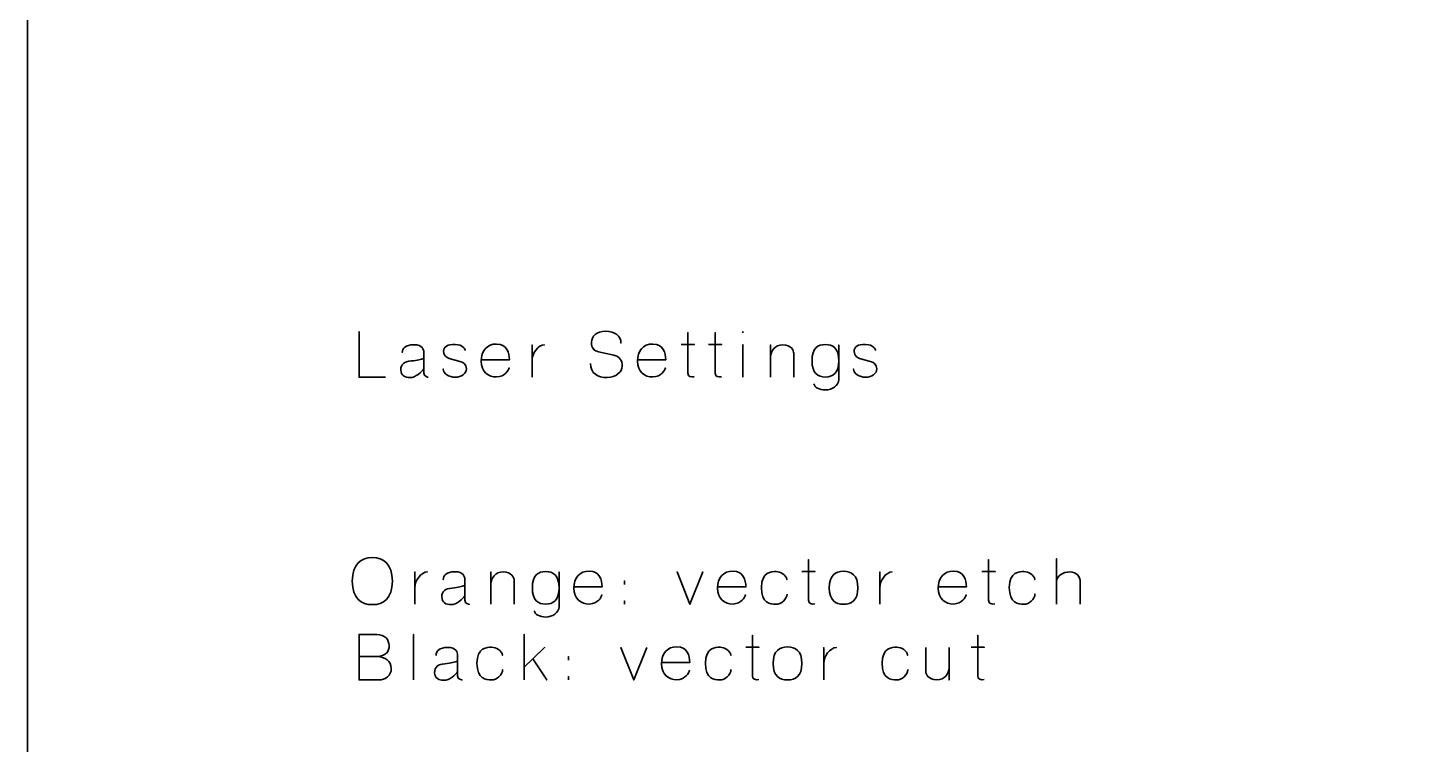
# Model space of a CAD drawing. Header units: inches. Extents: x 15 to 785, y -585 to -15.
# Drawn here: x 15 to 153.5, y -231.6 to -159.4 of the extents above; entities that cross this region are included whole.
import ezdxf

# ---------------------------------------------------------------- set-up
doc = ezdxf.new("R2010")
doc.units = ezdxf.units.IN
doc.header["$MEASUREMENT"] = 0
doc.layers.add('Layer 1', color=7, linetype='Continuous')

# ---------------------------------------------------------------- blocks, each defined once
blk = doc.blocks.new('block 2')
at = {"layer": 'Layer 1', "color": 250, "lineweight": 35}
blk.add_open_spline([(785, -570), (785, -578.28), (778.28, -585), (770, -585), (770, -585), (30, -585), (30, -585), (21.72, -585), (15, -578.28), (15, -570), (15, -570), (15, -30), (15, -30), (15, -21.72), (21.72, -15), (30, -15), (30, -15), (770, -15), (770, -15), (778.28, -15), (785, -21.72), (785, -30), (785, -30), (785, -570), (785, -570)], degree=3, knots=[0, 0, 0, 0, 1, 1, 1, 2, 2, 2, 3, 3, 3, 4, 4, 4, 5, 5, 5, 6, 6, 6, 7, 7, 7, 8, 8, 8, 8], dxfattribs=at)

msp = doc.modelspace()

# ---------------------------------------------------------------- linework, layer by layer
at = {"layer": 'Layer 1', "color": 250, "lineweight": 35}
for points, knots in [([(51.08, -194.57), (51.08, -194.57), (48.41, -194.57), (48.41, -194.57), (48.41, -194.57), (48.41, -189.99), (48.41, -189.99), (48.41, -189.99), (48.41, -194.57), (48.41, -194.57), (48.41, -194.57), (51.08, -194.57), (51.08, -194.57)], [0, 0, 0, 0, 1, 1, 1, 2, 2, 2, 3, 3, 3, 4, 4, 4, 4]), ([(71.71, -193.19), (71.71, -194.21), (72.48, -194.61), (73.39, -194.61), (74.31, -194.61), (74.89, -194.03), (74.91, -193.47), (74.93, -192.91), (74.64, -192.47), (74.08, -192.35), (74.08, -192.35), (72.52, -192.01), (72.52, -192.01), (72.08, -191.91), (71.82, -191.66), (71.82, -191.06), (71.82, -190.47), (72.32, -189.95), (73.24, -189.95), (74.15, -189.95), (74.82, -190.38), (74.79, -191.14), (74.82, -190.38), (74.15, -189.95), (73.24, -189.95), (72.32, -189.95), (71.82, -190.47), (71.82, -191.06), (71.82, -191.66), (72.07, -191.91), (72.52, -192.01), (72.52, -192.01), (74.08, -192.35), (74.08, -192.35), (74.65, -192.47), (74.93, -192.91), (74.91, -193.47), (74.89, -194.03), (74.31, -194.61), (73.39, -194.61), (72.48, -194.61), (71.71, -194.21), (71.71, -193.19)], [0, 0, 0, 0, 1, 1, 1, 2, 2, 2, 3, 3, 3, 4, 4, 4, 5, 5, 5, 6, 6, 6, 7, 7, 7, 8, 8, 8, 9, 9, 9, 10, 10, 10, 11, 11, 11, 12, 12, 12, 13, 13, 13, 14, 14, 14, 14]), ([(82.18, -194.54), (81.87, -194.56), (81.53, -194.57), (81.53, -194.15), (81.53, -193.72), (81.53, -190.08), (81.53, -190.08), (81.53, -190.08), (81.53, -193.72), (81.53, -194.15), (81.53, -194.57), (81.87, -194.56), (82.18, -194.54)], [0, 0, 0, 0, 1, 1, 1, 2, 2, 2, 3, 3, 3, 4, 4, 4, 4]), ([(84.93, -194.54), (84.62, -194.56), (84.29, -194.57), (84.29, -194.15), (84.29, -193.72), (84.29, -190.08), (84.29, -190.08), (84.29, -190.08), (84.29, -193.72), (84.29, -194.15), (84.29, -194.57), (84.62, -194.56), (84.93, -194.54)], [0, 0, 0, 0, 1, 1, 1, 2, 2, 2, 3, 3, 3, 4, 4, 4, 4]), ([(87.07, -190.1), (87.07, -190.1), (87.07, -189.99), (87.07, -189.99), (87.07, -189.99), (87.07, -190.1), (87.07, -190.1)], [0, 0, 0, 0, 1, 1, 1, 2, 2, 2, 2]), ([(55.38, -194.57), (55.38, -194.57), (54.92, -194.54), (54.92, -194.16), (54.92, -194.16), (54.92, -192.07), (54.92, -192.07), (54.92, -191.81), (54.79, -191.3), (53.93, -191.3), (53.08, -191.3), (52.76, -191.68), (52.76, -192.08), (52.76, -191.68), (53.08, -191.3), (53.93, -191.3), (54.79, -191.3), (54.92, -191.81), (54.92, -192.07), (54.92, -192.07), (54.92, -194.16), (54.92, -194.16), (54.92, -194.54), (55.38, -194.57), (55.38, -194.57)], [0, 0, 0, 0, 1, 1, 1, 2, 2, 2, 3, 3, 3, 4, 4, 4, 5, 5, 5, 6, 6, 6, 7, 7, 7, 8, 8, 8, 8]), ([(59.09, -191.9), (59.1, -191.74), (58.89, -191.3), (58.09, -191.27), (57.29, -191.25), (56.92, -191.5), (56.92, -191.99), (56.92, -192.48), (57.34, -192.64), (57.49, -192.68), (57.49, -192.68), (58.69, -193.04), (58.69, -193.04), (58.85, -193.08), (59.23, -193.25), (59.23, -193.72), (59.23, -194.19), (58.73, -194.57), (58.09, -194.57), (57.46, -194.57), (56.88, -194.24), (56.88, -193.74), (56.88, -194.24), (57.46, -194.57), (58.09, -194.57), (58.73, -194.57), (59.23, -194.19), (59.23, -193.72), (59.23, -193.25), (58.85, -193.08), (58.69, -193.04), (58.69, -193.04), (57.49, -192.68), (57.49, -192.68), (57.34, -192.64), (56.92, -192.48), (56.92, -191.99), (56.92, -191.5), (57.29, -191.25), (58.09, -191.27), (58.89, -191.3), (59.1, -191.74), (59.09, -191.9)], [0, 0, 0, 0, 1, 1, 1, 2, 2, 2, 3, 3, 3, 4, 4, 4, 5, 5, 5, 6, 6, 6, 7, 7, 7, 8, 8, 8, 9, 9, 9, 10, 10, 10, 11, 11, 11, 12, 12, 12, 13, 13, 13, 14, 14, 14, 14]), ([(63.55, -192.83), (63.55, -192.13), (63.27, -191.23), (62.26, -191.23), (61.26, -191.23), (60.71, -191.91), (60.71, -192.96), (60.71, -194.02), (61.42, -194.57), (62.26, -194.55), (63.12, -194.52), (63.48, -193.86), (63.53, -193.63), (63.48, -193.86), (63.12, -194.52), (62.26, -194.55), (61.42, -194.57), (60.71, -194.02), (60.71, -192.96), (60.71, -191.91), (61.26, -191.23), (62.26, -191.23), (63.27, -191.23), (63.55, -192.13), (63.55, -192.83), (63.55, -192.83), (60.71, -192.83), (60.71, -192.83), (60.71, -192.83), (63.55, -192.83), (63.55, -192.83)], [0, 0, 0, 0, 1, 1, 1, 2, 2, 2, 3, 3, 3, 4, 4, 4, 5, 5, 5, 6, 6, 6, 7, 7, 7, 8, 8, 8, 9, 9, 9, 10, 10, 10, 10]), ([(65.83, -192.91), (65.81, -192.18), (66.48, -191.31), (67.07, -191.32), (66.48, -191.31), (65.81, -192.18), (65.83, -192.91)], [0, 0, 0, 0, 1, 1, 1, 2, 2, 2, 2]), ([(65.83, -194.57), (65.83, -194.57), (65.83, -191.32), (65.83, -191.32), (65.83, -191.32), (65.83, -194.57), (65.83, -194.57)], [0, 0, 0, 0, 1, 1, 1, 2, 2, 2, 2]), ([(76.46, -192.83), (76.46, -192.83), (79.3, -192.83), (79.3, -192.83), (79.3, -192.13), (79.02, -191.23), (78.01, -191.23), (77, -191.23), (76.45, -191.91), (76.45, -192.96), (76.45, -194.02), (77.16, -194.57), (78.01, -194.55), (78.86, -194.52), (79.23, -193.86), (79.27, -193.63), (79.23, -193.86), (78.86, -194.52), (78.01, -194.55), (77.16, -194.57), (76.45, -194.02), (76.45, -192.96), (76.45, -191.91), (77, -191.23), (78.01, -191.23), (79.02, -191.23), (79.3, -192.13), (79.3, -192.83), (79.3, -192.83), (76.46, -192.83), (76.46, -192.83)], [0, 0, 0, 0, 1, 1, 1, 2, 2, 2, 3, 3, 3, 4, 4, 4, 5, 5, 5, 6, 6, 6, 7, 7, 7, 8, 8, 8, 9, 9, 9, 10, 10, 10, 10]), ([(80.86, -191.28), (80.86, -191.28), (82.19, -191.28), (82.19, -191.28), (82.19, -191.28), (80.86, -191.28), (80.86, -191.28)], [0, 0, 0, 0, 1, 1, 1, 2, 2, 2, 2]), ([(83.62, -191.28), (83.62, -191.28), (84.95, -191.28), (84.95, -191.28), (84.95, -191.28), (83.62, -191.28), (83.62, -191.28)], [0, 0, 0, 0, 1, 1, 1, 2, 2, 2, 2]), ([(87.07, -194.57), (87.07, -194.57), (87.07, -191.31), (87.07, -191.31), (87.07, -191.31), (87.07, -194.58), (87.07, -194.57)], [0, 0, 0, 0, 1, 1, 1, 2, 2, 2, 2]), ([(92.2, -194.57), (92.2, -194.57), (92.2, -192.45), (92.2, -192.16), (92.2, -191.87), (91.91, -191.32), (91.11, -191.32), (90.29, -191.31), (89.87, -191.94), (89.87, -192.52), (89.87, -191.94), (90.29, -191.31), (91.11, -191.32), (91.91, -191.32), (92.2, -191.87), (92.2, -192.16), (92.2, -192.45), (92.2, -194.57), (92.2, -194.57)], [0, 0, 0, 0, 1, 1, 1, 2, 2, 2, 3, 3, 3, 4, 4, 4, 5, 5, 5, 6, 6, 6, 6]), ([(89.87, -194.57), (89.87, -194.57), (89.87, -191.32), (89.87, -191.32), (89.87, -191.32), (89.87, -194.57), (89.87, -194.57)], [0, 0, 0, 0, 1, 1, 1, 2, 2, 2, 2]), ([(95.38, -191.28), (96.12, -191.28), (96.73, -191.65), (96.73, -192.92), (96.73, -194.19), (96.12, -194.56), (95.38, -194.56), (94.64, -194.56), (94.04, -194.19), (94.04, -192.92), (94.04, -191.65), (94.64, -191.28), (95.38, -191.28)], [0, 0, 0, 0, 1, 1, 1, 2, 2, 2, 3, 3, 3, 4, 4, 4, 4]), ([(95.38, -191.28), (96.12, -191.28), (96.73, -191.65), (96.73, -192.92), (96.73, -194.19), (96.12, -194.56), (95.38, -194.56), (94.64, -194.56), (94.04, -194.19), (94.04, -192.92), (94.04, -191.65), (94.64, -191.28), (95.38, -191.28)], [0, 0, 0, 0, 1, 1, 1, 2, 2, 2, 3, 3, 3, 4, 4, 4, 4]), ([(94.23, -195.24), (94.3, -195.62), (94.76, -195.83), (95.4, -195.86), (96.05, -195.88), (96.73, -195.4), (96.73, -194.81), (96.73, -194.21), (96.73, -191.34), (96.73, -191.34), (96.73, -191.34), (96.73, -194.21), (96.73, -194.81), (96.73, -195.4), (96.05, -195.88), (95.4, -195.86), (94.76, -195.83), (94.3, -195.62), (94.23, -195.24)], [0, 0, 0, 0, 1, 1, 1, 2, 2, 2, 3, 3, 3, 4, 4, 4, 5, 5, 5, 6, 6, 6, 6]), ([(100.43, -191.9), (100.45, -191.74), (100.24, -191.3), (99.44, -191.27), (98.64, -191.25), (98.27, -191.5), (98.27, -191.99), (98.27, -192.48), (98.68, -192.64), (98.83, -192.68), (98.83, -192.68), (100.03, -193.04), (100.03, -193.04), (100.19, -193.08), (100.57, -193.25), (100.57, -193.72), (100.57, -194.19), (100.07, -194.57), (99.44, -194.57), (98.8, -194.57), (98.22, -194.24), (98.22, -193.74), (98.22, -194.24), (98.8, -194.57), (99.44, -194.57), (100.07, -194.57), (100.57, -194.19), (100.57, -193.72), (100.57, -193.25), (100.19, -193.08), (100.03, -193.04), (100.03, -193.04), (98.83, -192.68), (98.83, -192.68), (98.68, -192.64), (98.27, -192.48), (98.27, -191.99), (98.27, -191.5), (98.64, -191.25), (99.44, -191.27), (100.24, -191.3), (100.45, -191.74), (100.43, -191.9)], [0, 0, 0, 0, 1, 1, 1, 2, 2, 2, 3, 3, 3, 4, 4, 4, 5, 5, 5, 6, 6, 6, 7, 7, 7, 8, 8, 8, 9, 9, 9, 10, 10, 10, 11, 11, 11, 12, 12, 12, 13, 13, 13, 14, 14, 14, 14]), ([(54.92, -193.74), (54.73, -194.02), (54.08, -194.63), (53.56, -194.61), (53.03, -194.59), (52.61, -194.43), (52.61, -193.84), (52.61, -193.25), (52.97, -193.01), (53.64, -192.94), (54.31, -192.88), (54.61, -192.78), (54.92, -192.69), (54.61, -192.78), (54.31, -192.88), (53.64, -192.94), (52.97, -193.01), (52.61, -193.25), (52.61, -193.84), (52.61, -194.43), (53.03, -194.59), (53.56, -194.61), (54.08, -194.63), (54.73, -194.02), (54.92, -193.74)], [0, 0, 0, 0, 1, 1, 1, 2, 2, 2, 3, 3, 3, 4, 4, 4, 5, 5, 5, 6, 6, 6, 7, 7, 7, 8, 8, 8, 8]), ([(48.41, -222.7), (48.41, -222.7), (50.17, -222.7), (50.17, -222.7), (51.08, -222.7), (51.46, -222.15), (51.44, -221.59), (51.41, -221.04), (51.03, -220.47), (50.18, -220.47), (50.18, -220.47), (48.41, -220.47), (48.41, -220.47), (48.41, -220.47), (48.41, -225.05), (48.41, -225.05), (48.41, -225.05), (50.36, -225.05), (50.36, -225.05), (51.08, -225.05), (51.65, -224.62), (51.65, -223.9), (51.64, -223.17), (51.04, -222.7), (50.17, -222.7), (51.04, -222.7), (51.64, -223.17), (51.65, -223.9), (51.65, -224.62), (51.08, -225.05), (50.36, -225.05), (50.36, -225.05), (48.41, -225.05), (48.41, -225.05), (48.41, -225.05), (48.41, -220.47), (48.41, -220.47), (48.41, -220.47), (50.18, -220.47), (50.18, -220.47), (51.03, -220.47), (51.41, -221.04), (51.44, -221.59), (51.46, -222.15), (51.08, -222.7), (50.17, -222.7), (50.17, -222.7), (48.41, -222.7), (48.41, -222.7)], [0, 0, 0, 0, 1, 1, 1, 2, 2, 2, 3, 3, 3, 4, 4, 4, 5, 5, 5, 6, 6, 6, 7, 7, 7, 8, 8, 8, 9, 9, 9, 10, 10, 10, 11, 11, 11, 12, 12, 12, 13, 13, 13, 14, 14, 14, 15, 15, 15, 16, 16, 16, 16]), ([(53.9, -225.05), (53.9, -225.05), (53.9, -220.47), (53.9, -220.47), (53.9, -220.47), (53.9, -225.05), (53.9, -225.05)], [0, 0, 0, 0, 1, 1, 1, 2, 2, 2, 2]), ([(65.05, -225.05), (65.05, -225.05), (65.05, -223.77), (65.05, -223.77), (65.05, -223.77), (65.92, -222.92), (65.92, -222.92), (65.92, -222.92), (67.31, -225.05), (67.31, -225.05), (67.31, -225.05), (65.92, -222.92), (65.92, -222.92), (65.92, -222.92), (67.09, -221.8), (67.09, -221.8), (67.09, -221.8), (65.05, -223.77), (65.05, -223.77), (65.05, -223.77), (65.05, -220.47), (65.05, -220.47), (65.05, -220.47), (65.05, -225.05), (65.05, -225.05)], [0, 0, 0, 0, 1, 1, 1, 2, 2, 2, 3, 3, 3, 4, 4, 4, 5, 5, 5, 6, 6, 6, 7, 7, 7, 8, 8, 8, 8]), ([(88.68, -225.02), (88.37, -225.04), (88.03, -225.05), (88.03, -224.63), (88.03, -224.2), (88.03, -220.56), (88.03, -220.56), (88.03, -220.56), (88.03, -224.2), (88.03, -224.63), (88.03, -225.05), (88.37, -225.04), (88.68, -225.02)], [0, 0, 0, 0, 1, 1, 1, 2, 2, 2, 3, 3, 3, 4, 4, 4, 4]), ([(111.38, -225.02), (111.06, -225.04), (110.73, -225.05), (110.73, -224.63), (110.73, -224.2), (110.73, -220.56), (110.73, -220.56), (110.73, -220.56), (110.73, -224.2), (110.73, -224.63), (110.73, -225.05), (111.06, -225.04), (111.38, -225.02)], [0, 0, 0, 0, 1, 1, 1, 2, 2, 2, 3, 3, 3, 4, 4, 4, 4]), ([(58.33, -224.64), (58.33, -224.64), (58.33, -222.55), (58.33, -222.55), (58.33, -222.29), (58.19, -221.78), (57.34, -221.78), (56.48, -221.78), (56.16, -222.16), (56.16, -222.56), (56.16, -222.16), (56.48, -221.78), (57.34, -221.78), (58.19, -221.78), (58.33, -222.29), (58.33, -222.55), (58.33, -222.55), (58.33, -224.64), (58.33, -224.64), (58.33, -225.02), (58.78, -225.05), (58.78, -225.05), (58.78, -225.05), (58.33, -225.02), (58.33, -224.64)], [0, 0, 0, 0, 1, 1, 1, 2, 2, 2, 3, 3, 3, 4, 4, 4, 5, 5, 5, 6, 6, 6, 7, 7, 7, 8, 8, 8, 8]), ([(61.74, -225.05), (61.2, -225.05), (60.28, -224.97), (60.28, -223.37), (60.28, -221.78), (61.31, -221.76), (61.76, -221.76), (62.21, -221.76), (62.81, -222.11), (62.85, -222.56), (62.81, -222.11), (62.21, -221.76), (61.76, -221.76), (61.31, -221.76), (60.28, -221.78), (60.28, -223.37), (60.28, -224.97), (61.2, -225.05), (61.74, -225.05), (62.28, -225.05), (62.85, -224.55), (62.87, -224.02), (62.85, -224.55), (62.28, -225.05), (61.74, -225.05)], [0, 0, 0, 0, 1, 1, 1, 2, 2, 2, 3, 3, 3, 4, 4, 4, 5, 5, 5, 6, 6, 6, 7, 7, 7, 8, 8, 8, 8]), ([(69.5, -223.05), (69.5, -223.05), (69.5, -222.7), (69.5, -222.7), (69.5, -222.7), (69.5, -223.05), (69.5, -223.05)], [0, 0, 0, 0, 1, 1, 1, 2, 2, 2, 2]), ([(77.38, -221.8), (77.38, -221.8), (76.08, -225.05), (76.08, -225.05), (76.08, -225.05), (74.79, -221.8), (74.79, -221.8), (74.79, -221.8), (76.08, -225.05), (76.08, -225.05), (76.08, -225.05), (77.38, -221.8), (77.38, -221.8)], [0, 0, 0, 0, 1, 1, 1, 2, 2, 2, 3, 3, 3, 4, 4, 4, 4]), ([(78.88, -223.31), (78.88, -223.31), (81.72, -223.31), (81.72, -223.31), (81.72, -222.61), (81.44, -221.71), (80.43, -221.71), (79.43, -221.71), (78.88, -222.39), (78.88, -223.44), (78.88, -224.5), (79.59, -225.05), (80.43, -225.03), (81.28, -225), (81.65, -224.34), (81.7, -224.11), (81.65, -224.34), (81.28, -225), (80.43, -225.03), (79.59, -225.05), (78.88, -224.5), (78.88, -223.44), (78.88, -222.39), (79.43, -221.71), (80.43, -221.71), (81.44, -221.71), (81.72, -222.61), (81.72, -223.31), (81.72, -223.31), (78.88, -223.31), (78.88, -223.31)], [0, 0, 0, 0, 1, 1, 1, 2, 2, 2, 3, 3, 3, 4, 4, 4, 5, 5, 5, 6, 6, 6, 7, 7, 7, 8, 8, 8, 9, 9, 9, 10, 10, 10, 10]), ([(84.74, -225.05), (84.21, -225.05), (83.29, -224.97), (83.29, -223.37), (83.29, -221.78), (84.32, -221.76), (84.77, -221.76), (85.22, -221.76), (85.82, -222.11), (85.86, -222.56), (85.82, -222.11), (85.22, -221.76), (84.77, -221.76), (84.32, -221.76), (83.29, -221.78), (83.29, -223.37), (83.29, -224.97), (84.21, -225.05), (84.74, -225.05), (85.28, -225.05), (85.86, -224.55), (85.87, -224.02), (85.86, -224.55), (85.28, -225.05), (84.74, -225.05)], [0, 0, 0, 0, 1, 1, 1, 2, 2, 2, 3, 3, 3, 4, 4, 4, 5, 5, 5, 6, 6, 6, 7, 7, 7, 8, 8, 8, 8]), ([(87.37, -221.76), (87.37, -221.76), (88.69, -221.76), (88.69, -221.76), (88.69, -221.76), (87.37, -221.76), (87.37, -221.76)], [0, 0, 0, 0, 1, 1, 1, 2, 2, 2, 2]), ([(90.12, -223.39), (90.12, -222.11), (90.78, -221.73), (91.56, -221.73), (92.36, -221.73), (93.01, -222.11), (93.01, -223.39), (93.01, -224.68), (92.36, -225.05), (91.56, -225.05), (90.78, -225.05), (90.12, -224.68), (90.12, -223.39)], [0, 0, 0, 0, 1, 1, 1, 2, 2, 2, 3, 3, 3, 4, 4, 4, 4]), ([(90.12, -223.39), (90.12, -222.11), (90.78, -221.73), (91.56, -221.73), (92.36, -221.73), (93.01, -222.11), (93.01, -223.39), (93.01, -224.68), (92.36, -225.05), (91.56, -225.05), (90.78, -225.05), (90.12, -224.68), (90.12, -223.39)], [0, 0, 0, 0, 1, 1, 1, 2, 2, 2, 3, 3, 3, 4, 4, 4, 4]), ([(95.22, -223.39), (95.2, -222.66), (95.87, -221.79), (96.47, -221.8), (95.87, -221.79), (95.2, -222.66), (95.22, -223.39)], [0, 0, 0, 0, 1, 1, 1, 2, 2, 2, 2]), ([(95.22, -225.05), (95.22, -225.05), (95.22, -221.8), (95.22, -221.8), (95.22, -221.8), (95.22, -225.05), (95.22, -225.05)], [0, 0, 0, 0, 1, 1, 1, 2, 2, 2, 2]), ([(102.55, -225.05), (102.02, -225.05), (101.1, -224.97), (101.1, -223.37), (101.1, -221.78), (102.13, -221.76), (102.58, -221.76), (103.03, -221.76), (103.63, -222.11), (103.67, -222.56), (103.63, -222.11), (103.03, -221.76), (102.58, -221.76), (102.13, -221.76), (101.1, -221.78), (101.1, -223.37), (101.1, -224.97), (102.02, -225.05), (102.55, -225.05), (103.09, -225.05), (103.67, -224.55), (103.69, -224.02), (103.67, -224.55), (103.09, -225.05), (102.55, -225.05)], [0, 0, 0, 0, 1, 1, 1, 2, 2, 2, 3, 3, 3, 4, 4, 4, 5, 5, 5, 6, 6, 6, 7, 7, 7, 8, 8, 8, 8]), ([(105.5, -221.78), (105.5, -221.78), (105.5, -223.91), (105.5, -224.2), (105.5, -224.5), (105.79, -225.04), (106.6, -225.05), (107.41, -225.05), (107.84, -224.43), (107.84, -223.84), (107.84, -224.43), (107.41, -225.05), (106.6, -225.05), (105.79, -225.04), (105.5, -224.5), (105.5, -224.2), (105.5, -223.91), (105.5, -221.78), (105.5, -221.78)], [0, 0, 0, 0, 1, 1, 1, 2, 2, 2, 3, 3, 3, 4, 4, 4, 5, 5, 5, 6, 6, 6, 6]), ([(107.84, -221.78), (107.84, -221.78), (107.84, -225.05), (107.84, -225.05), (107.84, -225.05), (107.84, -221.78), (107.84, -221.78)], [0, 0, 0, 0, 1, 1, 1, 2, 2, 2, 2]), ([(110.06, -221.76), (110.06, -221.76), (111.39, -221.76), (111.39, -221.76), (111.39, -221.76), (110.06, -221.76), (110.06, -221.76)], [0, 0, 0, 0, 1, 1, 1, 2, 2, 2, 2]), ([(56.96, -225.09), (56.43, -225.07), (56.02, -224.91), (56.02, -224.32), (56.02, -223.73), (56.37, -223.49), (57.04, -223.42), (57.71, -223.36), (58.01, -223.26), (58.33, -223.17), (58.01, -223.26), (57.71, -223.36), (57.04, -223.42), (56.37, -223.49), (56.02, -223.73), (56.02, -224.32), (56.02, -224.91), (56.43, -225.07), (56.96, -225.09), (57.48, -225.11), (58.14, -224.5), (58.33, -224.22), (58.14, -224.5), (57.48, -225.11), (56.96, -225.09)], [0, 0, 0, 0, 1, 1, 1, 2, 2, 2, 3, 3, 3, 4, 4, 4, 5, 5, 5, 6, 6, 6, 7, 7, 7, 8, 8, 8, 8]), ([(69.5, -225.05), (69.5, -225.05), (69.5, -224.71), (69.5, -224.71), (69.5, -224.71), (69.5, -225.05), (69.5, -225.05)], [0, 0, 0, 0, 1, 1, 1, 2, 2, 2, 2])]:
    msp.add_open_spline(points, degree=3, knots=knots, dxfattribs=at)
at = {"layer": 'Layer 1', "color": 20, "lineweight": 35}
for points, knots in [([(47.72, -215.11), (47.72, -213.36), (48.63, -212.73), (49.74, -212.73), (50.85, -212.73), (51.76, -213.36), (51.76, -215.11), (51.76, -216.86), (50.85, -217.47), (49.74, -217.47), (48.63, -217.47), (47.72, -216.86), (47.72, -215.11)], [0, 0, 0, 0, 1, 1, 1, 2, 2, 2, 3, 3, 3, 4, 4, 4, 4]), ([(47.72, -215.11), (47.72, -213.36), (48.63, -212.73), (49.74, -212.73), (50.85, -212.73), (51.76, -213.36), (51.76, -215.11), (51.76, -216.86), (50.85, -217.47), (49.74, -217.47), (48.63, -217.47), (47.72, -216.86), (47.72, -215.11)], [0, 0, 0, 0, 1, 1, 1, 2, 2, 2, 3, 3, 3, 4, 4, 4, 4]), ([(94.33, -217.4), (94.01, -217.42), (93.68, -217.43), (93.68, -217.01), (93.68, -216.58), (93.68, -212.94), (93.68, -212.94), (93.68, -212.94), (93.68, -216.58), (93.68, -217.01), (93.68, -217.43), (94.01, -217.42), (94.33, -217.4)], [0, 0, 0, 0, 1, 1, 1, 2, 2, 2, 3, 3, 3, 4, 4, 4, 4]), ([(112.47, -217.4), (112.16, -217.42), (111.83, -217.43), (111.83, -217.01), (111.83, -216.58), (111.83, -212.94), (111.83, -212.94), (111.83, -212.94), (111.83, -216.58), (111.83, -217.01), (111.83, -217.43), (112.16, -217.42), (112.47, -217.4)], [0, 0, 0, 0, 1, 1, 1, 2, 2, 2, 3, 3, 3, 4, 4, 4, 4]), ([(118.68, -217.43), (118.68, -217.43), (118.68, -212.85), (118.68, -212.85), (118.68, -212.85), (118.68, -217.43), (118.68, -217.43)], [0, 0, 0, 0, 1, 1, 1, 2, 2, 2, 2]), ([(54.03, -215.77), (54.02, -215.04), (54.69, -214.17), (55.28, -214.18), (54.69, -214.17), (54.02, -215.04), (54.03, -215.77)], [0, 0, 0, 0, 1, 1, 1, 2, 2, 2, 2]), ([(54.03, -217.43), (54.03, -217.43), (54.03, -214.18), (54.03, -214.18), (54.03, -214.18), (54.03, -217.43), (54.03, -217.43)], [0, 0, 0, 0, 1, 1, 1, 2, 2, 2, 2]), ([(59.05, -217.02), (59.05, -217.02), (59.05, -214.93), (59.05, -214.93), (59.05, -214.67), (58.92, -214.16), (58.06, -214.16), (57.2, -214.16), (56.89, -214.54), (56.89, -214.94), (56.89, -214.54), (57.2, -214.16), (58.06, -214.16), (58.92, -214.16), (59.05, -214.67), (59.05, -214.93), (59.05, -214.93), (59.05, -217.02), (59.05, -217.02), (59.05, -217.4), (59.5, -217.43), (59.5, -217.43), (59.5, -217.43), (59.05, -217.4), (59.05, -217.02)], [0, 0, 0, 0, 1, 1, 1, 2, 2, 2, 3, 3, 3, 4, 4, 4, 5, 5, 5, 6, 6, 6, 7, 7, 7, 8, 8, 8, 8]), ([(64.03, -217.43), (64.03, -217.43), (64.03, -215.31), (64.03, -215.02), (64.03, -214.73), (63.74, -214.18), (62.93, -214.18), (62.12, -214.17), (61.69, -214.8), (61.69, -215.38), (61.69, -214.8), (62.12, -214.17), (62.93, -214.18), (63.74, -214.18), (64.03, -214.73), (64.03, -215.02), (64.03, -215.31), (64.03, -217.43), (64.03, -217.43)], [0, 0, 0, 0, 1, 1, 1, 2, 2, 2, 3, 3, 3, 4, 4, 4, 5, 5, 5, 6, 6, 6, 6]), ([(61.69, -217.43), (61.69, -217.43), (61.69, -214.18), (61.69, -214.18), (61.69, -214.18), (61.69, -217.43), (61.69, -217.43)], [0, 0, 0, 0, 1, 1, 1, 2, 2, 2, 2]), ([(67.2, -214.14), (67.94, -214.14), (68.55, -214.51), (68.55, -215.78), (68.55, -217.05), (67.94, -217.42), (67.2, -217.42), (66.47, -217.42), (65.86, -217.05), (65.86, -215.78), (65.86, -214.51), (66.47, -214.14), (67.2, -214.14)], [0, 0, 0, 0, 1, 1, 1, 2, 2, 2, 3, 3, 3, 4, 4, 4, 4]), ([(67.2, -214.14), (67.94, -214.14), (68.55, -214.51), (68.55, -215.78), (68.55, -217.05), (67.94, -217.42), (67.2, -217.42), (66.47, -217.42), (65.86, -217.05), (65.86, -215.78), (65.86, -214.51), (66.47, -214.14), (67.2, -214.14)], [0, 0, 0, 0, 1, 1, 1, 2, 2, 2, 3, 3, 3, 4, 4, 4, 4]), ([(66.06, -218.1), (66.12, -218.48), (66.59, -218.69), (67.22, -218.72), (67.87, -218.74), (68.55, -218.26), (68.55, -217.67), (68.55, -217.07), (68.55, -214.2), (68.55, -214.2), (68.55, -214.2), (68.55, -217.07), (68.55, -217.67), (68.55, -218.26), (67.87, -218.74), (67.22, -218.72), (66.59, -218.69), (66.12, -218.48), (66.06, -218.1)], [0, 0, 0, 0, 1, 1, 1, 2, 2, 2, 3, 3, 3, 4, 4, 4, 5, 5, 5, 6, 6, 6, 6]), ([(72.89, -215.69), (72.89, -214.99), (72.62, -214.09), (71.61, -214.09), (70.6, -214.09), (70.05, -214.77), (70.05, -215.82), (70.05, -216.88), (70.76, -217.43), (71.61, -217.41), (72.46, -217.38), (72.83, -216.72), (72.87, -216.49), (72.83, -216.72), (72.46, -217.38), (71.61, -217.41), (70.76, -217.43), (70.05, -216.88), (70.05, -215.82), (70.05, -214.77), (70.6, -214.09), (71.61, -214.09), (72.62, -214.09), (72.89, -214.99), (72.89, -215.69), (72.89, -215.69), (70.06, -215.69), (70.06, -215.69), (70.06, -215.69), (72.89, -215.69), (72.89, -215.69)], [0, 0, 0, 0, 1, 1, 1, 2, 2, 2, 3, 3, 3, 4, 4, 4, 5, 5, 5, 6, 6, 6, 7, 7, 7, 8, 8, 8, 9, 9, 9, 10, 10, 10, 10]), ([(81.73, -217.43), (81.73, -217.43), (80.44, -214.18), (80.44, -214.18), (80.44, -214.18), (81.73, -217.43), (81.73, -217.43), (81.73, -217.43), (83.03, -214.18), (83.03, -214.18), (83.03, -214.18), (81.73, -217.43), (81.73, -217.43)], [0, 0, 0, 0, 1, 1, 1, 2, 2, 2, 3, 3, 3, 4, 4, 4, 4]), ([(84.53, -215.69), (84.53, -215.69), (87.37, -215.69), (87.37, -215.69), (87.37, -214.99), (87.09, -214.09), (86.08, -214.09), (85.07, -214.09), (84.52, -214.77), (84.52, -215.82), (84.52, -216.88), (85.23, -217.43), (86.08, -217.41), (86.93, -217.38), (87.3, -216.72), (87.34, -216.49), (87.3, -216.72), (86.93, -217.38), (86.08, -217.41), (85.23, -217.43), (84.52, -216.88), (84.52, -215.82), (84.52, -214.77), (85.07, -214.09), (86.08, -214.09), (87.09, -214.09), (87.37, -214.99), (87.37, -215.69), (87.37, -215.69), (84.53, -215.69), (84.53, -215.69)], [0, 0, 0, 0, 1, 1, 1, 2, 2, 2, 3, 3, 3, 4, 4, 4, 5, 5, 5, 6, 6, 6, 7, 7, 7, 8, 8, 8, 9, 9, 9, 10, 10, 10, 10]), ([(91.52, -216.4), (91.5, -216.93), (90.93, -217.43), (90.39, -217.43), (89.85, -217.43), (88.93, -217.35), (88.93, -215.75), (88.93, -214.16), (89.96, -214.14), (90.41, -214.14), (90.86, -214.14), (91.46, -214.49), (91.5, -214.94), (91.46, -214.49), (90.86, -214.14), (90.41, -214.14), (89.96, -214.14), (88.93, -214.16), (88.93, -215.75), (88.93, -217.35), (89.85, -217.43), (90.39, -217.43), (90.93, -217.43), (91.5, -216.93), (91.52, -216.4)], [0, 0, 0, 0, 1, 1, 1, 2, 2, 2, 3, 3, 3, 4, 4, 4, 5, 5, 5, 6, 6, 6, 7, 7, 7, 8, 8, 8, 8]), ([(93.01, -214.14), (93.01, -214.14), (94.34, -214.14), (94.34, -214.14), (94.34, -214.14), (93.01, -214.14), (93.01, -214.14)], [0, 0, 0, 0, 1, 1, 1, 2, 2, 2, 2]), ([(95.77, -215.77), (95.77, -214.49), (96.42, -214.11), (97.21, -214.11), (98, -214.11), (98.65, -214.49), (98.65, -215.77), (98.65, -217.06), (98, -217.43), (97.21, -217.43), (96.42, -217.43), (95.77, -217.06), (95.77, -215.77)], [0, 0, 0, 0, 1, 1, 1, 2, 2, 2, 3, 3, 3, 4, 4, 4, 4]), ([(95.77, -215.77), (95.77, -214.49), (96.42, -214.11), (97.21, -214.11), (98, -214.11), (98.65, -214.49), (98.65, -215.77), (98.65, -217.06), (98, -217.43), (97.21, -217.43), (96.42, -217.43), (95.77, -217.06), (95.77, -215.77)], [0, 0, 0, 0, 1, 1, 1, 2, 2, 2, 3, 3, 3, 4, 4, 4, 4]), ([(100.87, -215.77), (100.85, -215.04), (101.52, -214.17), (102.11, -214.18), (101.52, -214.17), (100.85, -215.04), (100.87, -215.77)], [0, 0, 0, 0, 1, 1, 1, 2, 2, 2, 2]), ([(100.87, -217.43), (100.87, -217.43), (100.87, -214.18), (100.87, -214.18), (100.87, -214.18), (100.87, -217.43), (100.87, -217.43)], [0, 0, 0, 0, 1, 1, 1, 2, 2, 2, 2]), ([(106.75, -215.69), (106.75, -215.69), (109.59, -215.69), (109.59, -215.69), (109.59, -214.99), (109.31, -214.09), (108.3, -214.09), (107.3, -214.09), (106.75, -214.77), (106.75, -215.82), (106.75, -216.88), (107.46, -217.43), (108.3, -217.41), (109.15, -217.38), (109.52, -216.72), (109.57, -216.49), (109.52, -216.72), (109.15, -217.38), (108.3, -217.41), (107.46, -217.43), (106.75, -216.88), (106.75, -215.82), (106.75, -214.77), (107.3, -214.09), (108.3, -214.09), (109.31, -214.09), (109.59, -214.99), (109.59, -215.69), (109.59, -215.69), (106.75, -215.69), (106.75, -215.69)], [0, 0, 0, 0, 1, 1, 1, 2, 2, 2, 3, 3, 3, 4, 4, 4, 5, 5, 5, 6, 6, 6, 7, 7, 7, 8, 8, 8, 9, 9, 9, 10, 10, 10, 10]), ([(111.16, -214.14), (111.16, -214.14), (112.49, -214.14), (112.49, -214.14), (112.49, -214.14), (111.16, -214.14), (111.16, -214.14)], [0, 0, 0, 0, 1, 1, 1, 2, 2, 2, 2]), ([(115.37, -217.43), (114.84, -217.43), (113.91, -217.35), (113.91, -215.75), (113.91, -214.16), (114.94, -214.14), (115.39, -214.14), (115.85, -214.14), (116.44, -214.49), (116.48, -214.94), (116.44, -214.49), (115.85, -214.14), (115.39, -214.14), (114.94, -214.14), (113.91, -214.16), (113.91, -215.75), (113.91, -217.35), (114.84, -217.43), (115.37, -217.43), (115.91, -217.43), (116.48, -216.93), (116.5, -216.4), (116.48, -216.93), (115.91, -217.43), (115.37, -217.43)], [0, 0, 0, 0, 1, 1, 1, 2, 2, 2, 3, 3, 3, 4, 4, 4, 5, 5, 5, 6, 6, 6, 7, 7, 7, 8, 8, 8, 8]), ([(121.05, -217.43), (121.05, -217.43), (121.05, -215.78), (121.05, -215.21), (121.05, -214.63), (120.7, -214.19), (120.02, -214.18), (119.33, -214.16), (118.68, -214.58), (118.68, -215.14), (118.68, -214.58), (119.33, -214.16), (120.02, -214.18), (120.7, -214.19), (121.05, -214.63), (121.05, -215.21), (121.05, -215.78), (121.05, -217.43), (121.05, -217.43)], [0, 0, 0, 0, 1, 1, 1, 2, 2, 2, 3, 3, 3, 4, 4, 4, 5, 5, 5, 6, 6, 6, 6]), ([(57.69, -217.47), (57.16, -217.45), (56.74, -217.29), (56.74, -216.7), (56.74, -216.11), (57.1, -215.87), (57.77, -215.8), (58.44, -215.74), (58.73, -215.64), (59.05, -215.55), (58.73, -215.64), (58.44, -215.74), (57.77, -215.8), (57.1, -215.87), (56.74, -216.11), (56.74, -216.7), (56.74, -217.29), (57.16, -217.45), (57.69, -217.47), (58.21, -217.49), (58.86, -216.88), (59.05, -216.6), (58.86, -216.88), (58.21, -217.49), (57.69, -217.47)], [0, 0, 0, 0, 1, 1, 1, 2, 2, 2, 3, 3, 3, 4, 4, 4, 5, 5, 5, 6, 6, 6, 7, 7, 7, 8, 8, 8, 8]), ([(75.15, -215.43), (75.15, -215.43), (75.15, -215.08), (75.15, -215.08), (75.15, -215.08), (75.15, -215.43), (75.15, -215.43)], [0, 0, 0, 0, 1, 1, 1, 2, 2, 2, 2]), ([(75.15, -217.43), (75.15, -217.43), (75.15, -217.09), (75.15, -217.09), (75.15, -217.09), (75.15, -217.43), (75.15, -217.43)], [0, 0, 0, 0, 1, 1, 1, 2, 2, 2, 2])]:
    msp.add_open_spline(points, degree=3, knots=knots, dxfattribs=at)

# ---------------------------------------------------------------- block references
at = {"layer": 'Layer 1'}
msp.add_blockref('block 2', (0, 0), dxfattribs=at)

doc.saveas('drawing.dxf')
